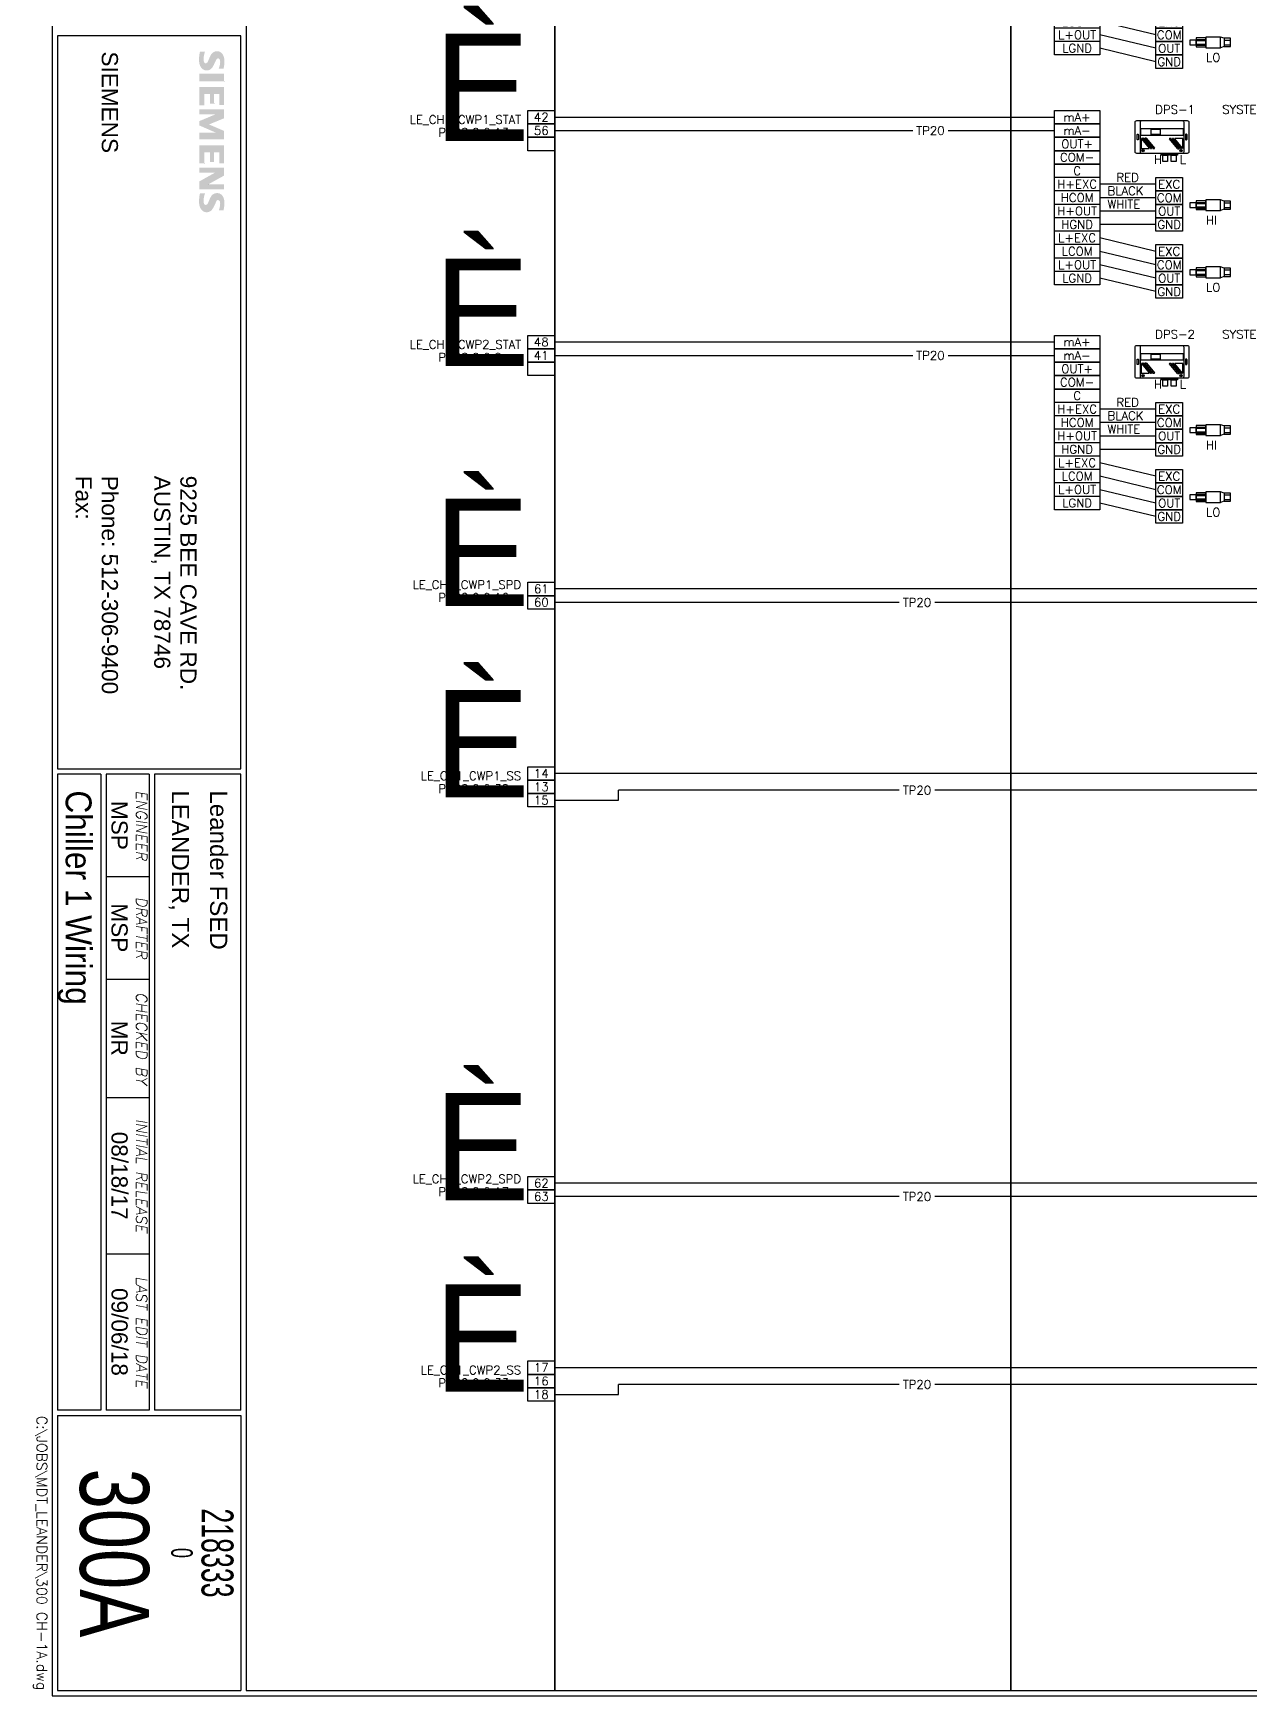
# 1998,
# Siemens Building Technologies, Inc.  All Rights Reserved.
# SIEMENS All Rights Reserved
# Model space of a CAD drawing. Extents: x -2.9 to 15.2, y -6.4 to 18.8.
# Drawn here: x -2.87 to 8.46, y -6.41 to 9.08 of the extents above; entities that cross this region are included whole.
import ezdxf
from ezdxf.enums import TextEntityAlignment as Align

# ---------------------------------------------------------------- set-up
doc = ezdxf.new("R2010")
doc.units = 0
doc.header["$LTSCALE"] = 0.25
doc.header["$MEASUREMENT"] = 0
doc.set_wipeout_variables(frame=1)
doc.layers.get('0').update_dxf_attribs({"linetype": 'CONTINUOUS'})
for name, color, linetype in [('ELECTRIC', 1, 'CONTINUOUS'), ('MECHSYS', 7, 'CONTINUOUS'), ('TITLE', 7, 'CONTINUOUS'), ('TITLE-REV', 7, 'CONTINUOUS'), ('TITLE_TEXT', 7, 'CONTINUOUS')]:
    doc.layers.add(name, color=color, linetype=linetype)
doc.styles.add('ARIAL', font='helv.shx')
doc.styles.add('NEWTXT', font='newtxt')
doc.styles.get("Standard").update_dxf_attribs({"font": 'simplex'})
doc.styles.add('TITLES', font='helv.shx', dxfattribs={"width": 0.75})
doc.styles.add('TITLES-JOBNO', font='helv.shx', dxfattribs={"width": 0.75})
doc.styles.add('TITLES-JOBTITLE', font='simplex.shx')
doc.styles.add('TITLES-SYS', font='helv.shx', dxfattribs={"width": 0.875})

# ---------------------------------------------------------------- blocks, each defined once
blk = doc.blocks.new('SIEMENS')
at = {"layer": 'MECHSYS', "linetype": 'Continuous'}
for points in [[(0.0767, 0.1407), (0.0901, 0.1384), (0.0981, 0.1368), (0.0981, 0.1091), (0.0839, 0.1137), (0.0708, 0.1164), (0.0594, 0.1173), (0.046, 0.1149), (0.0436, 0.1137), (0.0374, 0.1049), (0.0433, 0.0965), (0.051, 0.0926), (0.0773, 0.0799), (0.0906, 0.0723), (0.1003, 0.0635), (0.1064, 0.0536), (0.1091, 0.0426), (0.1091, 0.04), (0.1072, 0.0269), (0.1015, 0.0158), (0.0922, 0.0068), (0.0819, 0.0009), (0.0698, -0.0031), (0.0559, -0.0052), (0.0471, -0.0055), (0.033, -0.0051), (0.0238, -0.0042), (0.0112, -0.0024), (0.0001, 0), (0.0001, 0.0289), (0.0142, 0.0248), (0.0275, 0.0221), (0.0401, 0.0209), (0.0442, 0.0208), (0.0593, 0.023), (0.0669, 0.0294), (0.0679, 0.0344), (0.0614, 0.0439), (0.0582, 0.0455), (0.0289, 0.0579), (0.0162, 0.0648), (0.0068, 0.0731), (0.0049, 0.0754), (-0.0011, 0.087), (-0.0029, 0.0994), (-0.0008, 0.1122), (0.0055, 0.1231), (0.0134, 0.1303), (0.0238, 0.1361), (0.036, 0.14), (0.0501, 0.1418), (0.0565, 0.142), (0.0695, 0.1414)], [(0.1283, -0.0029), (0.1711, -0.0029), (0.1711, 0.1394), (0.1283, 0.1394)], [(0.2455, 0.1131), (0.2455, 0.0816), (0.3007, 0.0816), (0.2455, 0.0816), (0.3007, 0.0816), (0.3007, 0.0579), (0.2455, 0.0579), (0.2455, 0.0247), (0.3104, 0.0247), (0.2455, 0.0247), (0.3104, 0.0247), (0.3104, -0.0029), (0.2043, -0.0029), (0.2043, 0.1394), (0.3091, 0.1394), (0.3091, 0.1131)], [(0.4691, -0.0029), (0.4691, 0.091), (0.4276, -0.0042), (0.4029, -0.0042), (0.363, 0.091), (0.363, -0.0029), (0.3341, -0.0029), (0.3341, 0.1394), (0.3864, 0.1394), (0.4221, 0.0523), (0.4594, 0.1394), (0.5091, 0.1394), (0.5091, -0.0029)], [(0.6389, 0.0579), (0.5838, 0.0579), (0.5838, 0.0247), (0.6484, 0.0247), (0.5838, 0.0247), (0.6484, 0.0247), (0.6484, -0.0029), (0.5422, -0.0029), (0.5422, 0.1394), (0.6471, 0.1394), (0.6471, 0.1131), (0.5838, 0.1131), (0.5838, 0.0816), (0.6389, 0.0816), (0.5838, 0.0816), (0.6389, 0.0816)], [(0.7519, -0.0029), (0.701, 0.0884), (0.701, -0.0029), (0.6721, -0.0029), (0.6721, 0.1394), (0.7188, 0.1394), (0.7685, 0.0497), (0.7685, 0.1394), (0.7974, 0.1394), (0.7974, -0.0029)], [(0.8931, 0.1164), (0.8818, 0.1173), (0.868, 0.1152), (0.8656, 0.114), (0.8594, 0.1049), (0.8623, 0.0981), (0.8733, 0.0926), (0.8996, 0.0799), (0.9125, 0.0727), (0.922, 0.0647), (0.9237, 0.0627), (0.9296, 0.0514), (0.9315, 0.0387), (0.9294, 0.0261), (0.9233, 0.0151), (0.9142, 0.0068), (0.9038, 0.0009), (0.8916, -0.0031), (0.8778, -0.0052), (0.8691, -0.0055), (0.8551, -0.005), (0.8461, -0.0042), (0.8335, -0.0024), (0.8224, 0), (0.8224, 0.0289), (0.8365, 0.0248), (0.8499, 0.0221), (0.8624, 0.0209), (0.8665, 0.0208), (0.8804, 0.0228), (0.8837, 0.0244), (0.8899, 0.0332), (0.8842, 0.0433), (0.8802, 0.0455), (0.8513, 0.0579), (0.8381, 0.065), (0.8288, 0.073), (0.8272, 0.0751), (0.8216, 0.0861), (0.8198, 0.0994), (0.8218, 0.1123), (0.828, 0.1232), (0.836, 0.1306), (0.8464, 0.1363), (0.8587, 0.1401), (0.8729, 0.1418), (0.8788, 0.142), (0.892, 0.1413), (0.8973, 0.1407), (0.91, 0.1386), (0.9204, 0.1368), (0.9204, 0.1091), (0.9062, 0.1137)]]:
    blk.add_hatch(color=134, dxfattribs=at).paths.add_polyline_path(points)
at = {"color": 7}
for p, q in [((0.1711, 0.1394), (0.1711, 0.1394)), ((0.3007, 0.0816), (0.3007, 0.0816)), ((0.6484, 0.0247), (0.6484, 0.0247)), ((0.7685, 0.0497), (0.7685, 0.0497))]:
    blk.add_line(p, q, dxfattribs=at)
blk = doc.blocks.new('TITLBLKVL')
at = {"layer": 'TITLE', "color": 134}
for p, q in [((-2.25, 31.312), (-2.25, -0.063)), ((-2.25, -0.063), (20.062, -0.063))]:
    blk.add_line(p, q, dxfattribs=at)
at = {"layer": 'TITLE'}
for p, q in [((0, 31.25), (0, 0)), ((-2.188, 19.188), (-2.188, 10.688)), ((-0.063, 19.188), (-2.188, 19.188)), ((-0.063, 10.688), (-0.063, 19.188)), ((-2.188, 10.625), (-2.188, 3.25)), ((-2.188, 10.688), (-0.063, 10.688)), ((-1.687, 10.625), (-2.188, 10.625)), ((-1.687, 10.625), (-1.687, 3.25)), ((-1.625, 10.625), (-1.625, 3.25)), ((-1.125, 10.625), (-1.625, 10.625)), ((-1.125, 10.625), (-1.125, 3.25)), ((-1.062, 10.625), (-1.062, 3.25)), ((-0.063, 10.625), (-1.062, 10.625)), ((-0.063, 3.25), (-0.063, 10.625)), ((-1.625, 9.438), (-1.125, 9.438)), ((-1.625, 8.25), (-1.125, 8.25)), ((-1.625, 6.875), (-1.125, 6.875)), ((-1.625, 5.062), (-1.125, 5.062)), ((-1.687, 3.25), (-2.188, 3.25)), ((-2.188, 3.188), (-0.063, 3.188)), ((-2.188, 3.188), (-2.188, 0)), ((-1.125, 3.25), (-1.625, 3.25)), ((-0.063, 3.25), (-1.062, 3.25)), ((-0.063, 3.188), (-0.063, 0)), ((-2.188, 0), (-0.063, 0)), ((0, 0), (20, 0))]:
    blk.add_line(p, q, dxfattribs=at)
at = {"layer": 'MECHSYS', "xscale": 2, "yscale": 2, "zscale": 2, "rotation": 270}
blk.add_blockref('SIEMENS', (-0.536, 19.005), dxfattribs=at)
at = {"layer": 'TITLE', "color": 8, "style": 'TITLES-JOBTITLE', "oblique": 10}
for s, p in [('ENGINEER', (-1.312, 10.031)), ('DRAFTER', (-1.312, 8.844)), ('CHECKED BY', (-1.312, 7.562)), ('INITIAL RELEASE', (-1.312, 5.969)), ('LAST EDIT DATE', (-1.312, 4.156))]:
    blk.add_text(s, height=0.125, rotation=270, dxfattribs=at).set_placement(p, align=Align.BOTTOM_CENTER)
at = {"layer": 'TITLE-REV', "style": 'TITLES-SYS', "width": 0.875}
blk.add_attdef('REVHISTORY', text='', height=0.3, rotation=270, dxfattribs=at).set_placement((-0.37, 31), align=Align.MIDDLE_LEFT)
at = {"layer": 'TITLE_TEXT', "color": 7, "style": 'ARIAL', "width": 0.8}
for tag, p in [('COPY-DATE', (-2.348, 30.103)), ('COPY-NAME', (-2.348, 29.259))]:
    blk.add_attdef(tag, text='', height=0.125, rotation=270, dxfattribs=at).set_placement(p, align=Align.MIDDLE_LEFT)
at = {"layer": 'TITLE_TEXT', "style": 'ARIAL'}
for tag, p in [('BR_DIVISION', (-1.884, 19.009)), ('BR_NAME', (-1.58, 19.009)), ('BR_FAX', (-1.884, 14.088)), ('BR_PHONE', (-1.58, 14.088)), ('BR_COUNTRY', (-1.277, 14.088)), ('BR_CITY', (-0.973, 14.088)), ('BR_ADD2', (-0.67, 14.088)), ('BR_ADD1', (-0.366, 14.088))]:
    blk.add_attdef(tag, text='', height=0.188, rotation=270, dxfattribs=at).set_placement(p, align=Align.MIDDLE_LEFT)
at = {"layer": 'TITLE_TEXT', "style": 'TITLES-SYS', "width": 0.875}
blk.add_attdef('SYSTEM', (-2.094, 10.437), '', height=0.3, rotation=270, dxfattribs=at)
at = {"layer": 'TITLE_TEXT', "style": 'ARIAL', "flags": 8}
for tag, p in [('LOCATION', (-0.762, 10.436)), ('JOB', (-0.319, 10.436))]:
    blk.add_attdef(tag, text='', height=0.2, rotation=270, dxfattribs=at).set_placement(p, align=Align.MIDDLE_LEFT)
at = {"layer": 'TITLE_TEXT', "style": 'ARIAL'}
for tag, p in [('ENGR', (-1.562, 10.031)), ('DR', (-1.562, 8.844)), ('CHECK', (-1.562, 7.562)), ('CDATE', (-1.562, 5.969))]:
    blk.add_attdef(tag, text='', height=0.188, rotation=270, dxfattribs=at).set_placement(p, align=Align.CENTER)
at = {"layer": 'TITLE_TEXT', "style": 'ARIAL', "flags": 8}
blk.add_attdef('EDATE', text='', height=0.188, rotation=270, dxfattribs=at).set_placement((-1.562, 4.156), align=Align.CENTER)
at = {"layer": 'TITLE_TEXT'}
for tag, height, style, width, p in [('DWG', 0.8, 'TITLES', 0.75, (-1.926, 1.594)), ('JOB_NUMBER', 0.37, 'TITLES-JOBNO', 0.6, (-0.518, 1.594)), ('SYSTEM_ID', 0.25, 'TITLES-JOBNO', 0.6, (-0.87, 1.594))]:
    blk.add_attdef(tag, text='', height=height, rotation=270, dxfattribs=dict(at, style=style, width=width)).set_placement(p, align=Align.CENTER)
at = {"layer": 'TITLE_TEXT', "style": 'TITLES-JOBTITLE'}
blk.add_attdef('FULLDWG', text='', height=0.12, rotation=270, dxfattribs=at).set_placement((-2.43, 0), align=Align.RIGHT)
blk = doc.blocks.new('A$C1F7C50A3')
at = {"color": 1, "linetype": 'Continuous'}
for p, q in [((0.002, 1.75), (0.424, 1.75)), ((0.002, 1.625), (0.002, 1.75)), ((0.424, 1.75), (0.424, 1.625)), ((0.002, 1.625), (0.424, 1.625)), ((0.424, 1.625), (0.002, 1.625)), ((0.002, 1.5), (0.002, 1.625)), ((0.424, 1.625), (0.424, 1.5)), ((0.002, 1.5), (0.424, 1.5)), ((0.002, 1.375), (0.002, 1.5)), ((0.424, 1.5), (0.002, 1.5)), ((0.424, 1.5), (0.424, 1.375)), ((0.002, 1.375), (0.424, 1.375)), ((0.424, 1.375), (0.002, 1.375)), ((0.002, 1.25), (0.002, 1.375)), ((0.002, 1.25), (0.424, 1.25)), ((0.424, 1.25), (0.002, 1.25)), ((0.002, 1.125), (0.002, 1.25)), ((0.424, 1.375), (0.424, 1.25)), ((0.424, 1.25), (0.424, 1.125)), ((0.424, 1.125), (0.002, 1.125)), ((0.424, 1.125), (0.002, 1.125)), ((0.424, 1.125), (0.002, 1.125)), ((0.424, 1.125), (0.002, 1.125)), ((0.002, 1), (0.002, 1.125)), ((0.424, 1.125), (0.424, 1)), ((0.424, 1), (0.002, 1)), ((0.424, 1), (0.002, 1)), ((0.002, 0.875), (0.002, 1)), ((0.424, 1), (0.424, 0.875)), ((0.424, 0.875), (0.002, 0.875)), ((0.002, 0.75), (0.002, 0.875)), ((0.424, 0.875), (0.424, 0.75)), ((0.424, 0.75), (0.002, 0.75)), ((0.002, 0.625), (0.002, 0.75)), ((0.424, 0.625), (0.002, 0.625)), ((0.424, 0.625), (0.002, 0.625)), ((0.002, 0.5), (0.002, 0.625)), ((0.424, 0.75), (0.424, 0.625)), ((0.424, 0.625), (0.424, 0.5)), ((0.424, 0.5), (0.002, 0.5)), ((0.424, 0.5), (0.002, 0.5)), ((0.002, 0.375), (0.002, 0.5)), ((0.424, 0.5), (0.424, 0.375)), ((0.424, 0.375), (0.002, 0.375)), ((0.002, 0.25), (0.002, 0.375)), ((0.424, 0.375), (0.424, 0.25)), ((0.424, 0.25), (0.002, 0.25)), ((0.002, 0.125), (0.002, 0.25)), ((0.424, 0.25), (0.424, 0.125)), ((0.424, 0.125), (0.002, 0.125))]:
    blk.add_line(p, q, dxfattribs=at)
at = {"layer": 'ELECTRIC'}
for p, q in [((0.809, 1.486), (0.809, 1.399)), ((0.811, 1.397), (0.883, 1.397)), ((0.813, 1.487), (0.884, 1.4)), ((0.822, 1.488), (0.896, 1.398)), ((0.83, 1.491), (0.823, 1.491)), ((0.832, 1.49), (0.906, 1.4)), ((0.843, 1.488), (0.918, 1.398)), ((0.858, 1.491), (0.845, 1.491)), ((0.86, 1.49), (0.934, 1.4)), ((0.898, 1.397), (0.905, 1.397)), ((0.92, 1.397), (0.933, 1.397)), ((1.148, 1.395), (1.073, 1.485)), ((1.088, 1.488), (1.074, 1.488)), ((1.164, 1.397), (1.089, 1.487)), ((1.176, 1.395), (1.101, 1.485)), ((1.11, 1.488), (1.103, 1.488)), ((1.186, 1.397), (1.111, 1.487)), ((1.195, 1.398), (1.123, 1.485)), ((1.196, 1.488), (1.124, 1.488)), ((1.198, 1.399), (1.198, 1.486)), ((1.149, 1.394), (1.163, 1.394)), ((1.177, 1.394), (1.184, 1.394)), ((0.946, 1.062), (0.424, 1.062)), ((0.946, 0.937), (0.424, 0.937)), ((0.946, 0.812), (0.424, 0.812)), ((0.946, 0.687), (0.424, 0.687)), ((0.946, 0.437), (0.424, 0.563)), ((0.946, 0.312), (0.424, 0.437)), ((0.946, 0.187), (0.424, 0.312)), ((0.946, 0.062), (0.424, 0.187))]:
    blk.add_line(p, q, dxfattribs=at)
blk.add_lwpolyline([(1.011, 1.35), (0.769, 1.35, -0.414214), (0.754, 1.365), (0.754, 1.641, -0.414214), (0.769, 1.656), (1.239, 1.656, -0.414214), (1.254, 1.641), (1.254, 1.365, -0.414214), (1.239, 1.35), (1.135, 1.35)], format="xyb", dxfattribs=at)
for points in [[(0.817, 1.656), (1.191, 1.656, -0.414214), (1.206, 1.641), (1.206, 1.365, -0.414214), (1.191, 1.35), (0.817, 1.35, -0.414214), (0.802, 1.365), (0.802, 1.641, -0.414214)], [(0.785, 1.521), (0.785, 1.483, -0.414214), (0.779, 1.477), (0.777, 1.477, -0.414214), (0.771, 1.483), (0.771, 1.523, -0.414214), (0.777, 1.529), (0.778, 1.529, -0.414214)], [(1.222, 1.521), (1.222, 1.483, 0.414214), (1.228, 1.477), (1.231, 1.477, 0.414214), (1.237, 1.483), (1.237, 1.523, 0.414214), (1.231, 1.529), (1.23, 1.529, 0.414214)]]:
    blk.add_lwpolyline(points, format="xyb", close=True, dxfattribs=at)
for points in [[(0.807, 1.582), (1.201, 1.582), (1.201, 1.518), (0.807, 1.518)], [(0.902, 1.575), (0.986, 1.575), (0.986, 1.527), (0.902, 1.527)], [(0.997, 1.35), (1.07, 1.35), (1.07, 1.335), (0.997, 1.335)], [(1.011, 1.335), (1.056, 1.335), (1.056, 1.275), (1.011, 1.275)], [(1.014, 1.35), (1.053, 1.35), (1.053, 1.335), (1.014, 1.335)], [(1.076, 1.35), (1.149, 1.35), (1.149, 1.335), (1.076, 1.335)], [(1.09, 1.335), (1.135, 1.335), (1.135, 1.275), (1.09, 1.275)], [(1.093, 1.35), (1.131, 1.35), (1.131, 1.335), (1.093, 1.335)], [(0.946, 1.125), (1.196, 1.125), (1.196, 1), (0.946, 1)], [(0.946, 1), (1.196, 1), (1.196, 0.875), (0.946, 0.875)], [(0.946, 0.875), (1.196, 0.875), (1.196, 0.75), (0.946, 0.75)], [(0.946, 0.75), (1.196, 0.75), (1.196, 0.625), (0.946, 0.625)], [(0.946, 0.5), (1.196, 0.5), (1.196, 0.375), (0.946, 0.375)], [(0.946, 0.375), (1.196, 0.375), (1.196, 0.25), (0.946, 0.25)], [(0.946, 0.25), (1.196, 0.25), (1.196, 0.125), (0.946, 0.125)], [(0.946, 0.125), (1.196, 0.125), (1.196, 0), (0.946, 0)]]:
    blk.add_lwpolyline(points, close=True, dxfattribs=at)
blk.add_lwpolyline([(1.09, 1.35), (1.056, 1.35)], dxfattribs=at)
for centre, radius in [((0.827, 1.375), 0.0108), ((0.827, 1.375), 0.00694), ((1.18, 1.375), 0.0108), ((1.18, 1.375), 0.00694)]:
    blk.add_circle(centre, radius, dxfattribs=at)
for centre, start, end in [((0.811, 1.486), 39.7008, 180), ((0.811, 1.399), 180, 270), ((0.823, 1.489), 90, 219.7008), ((0.83, 1.489), 39.7008, 90), ((0.845, 1.489), 90, 219.7008), ((0.858, 1.489), 39.7008, 90), ((0.883, 1.399), 270, 39.7008), ((0.898, 1.399), 219.7008, 270), ((0.905, 1.399), 270, 39.7008), ((0.92, 1.399), 219.7008, 270), ((0.933, 1.399), 270, 39.7008), ((1.074, 1.486), 90, 219.7008), ((1.088, 1.486), 39.7008, 90), ((1.103, 1.486), 90, 219.7008), ((1.11, 1.486), 39.7008, 90), ((1.124, 1.486), 90, 219.7008), ((1.149, 1.396), 219.7008, 270), ((1.163, 1.396), 270, 39.7008), ((1.177, 1.396), 219.7008, 270), ((1.184, 1.396), 270, 39.7008), ((1.196, 1.399), 219.7008, 0), ((1.196, 1.486), 0, 90)]:
    blk.add_arc(centre, 0.00187, start, end, dxfattribs=at)
at = {"layer": 'MECHSYS'}
for p, q in [((1.321, 0.894), (1.413, 0.894)), ((1.321, 0.884), (1.413, 0.884)), ((1.321, 0.851), (1.413, 0.851)), ((1.321, 0.84), (1.413, 0.84)), ((1.584, 0.906), (1.548, 0.917)), ((1.584, 0.829), (1.548, 0.817)), ((1.584, 0.889), (1.641, 0.889)), ((1.584, 0.846), (1.641, 0.846)), ((1.321, 0.269), (1.413, 0.269)), ((1.321, 0.259), (1.413, 0.259)), ((1.321, 0.226), (1.413, 0.226)), ((1.321, 0.215), (1.413, 0.215)), ((1.584, 0.281), (1.548, 0.292)), ((1.584, 0.204), (1.548, 0.192)), ((1.584, 0.264), (1.641, 0.264)), ((1.584, 0.221), (1.641, 0.221))]:
    blk.add_line(p, q, dxfattribs=at)
for points in [[(1.263, 0.889), (1.263, 0.845), (1.321, 0.845), (1.321, 0.889)], [(1.321, 0.909), (1.321, 0.826), (1.413, 0.826), (1.413, 0.909)], [(1.413, 0.917), (1.413, 0.817), (1.548, 0.817), (1.548, 0.917)], [(1.584, 0.906), (1.584, 0.829), (1.641, 0.829), (1.641, 0.906)], [(1.263, 0.264), (1.263, 0.22), (1.321, 0.22), (1.321, 0.264)], [(1.321, 0.284), (1.321, 0.201), (1.413, 0.201), (1.413, 0.284)], [(1.413, 0.292), (1.413, 0.192), (1.548, 0.192), (1.548, 0.292)], [(1.584, 0.281), (1.584, 0.204), (1.641, 0.204), (1.641, 0.281)]]:
    blk.add_lwpolyline(points, close=True, dxfattribs=at)
at = {"color": 1, "linetype": 'Continuous'}
for tag, p in [('TERM1', (0.213, 1.688)), ('TERM2', (0.213, 1.563)), ('TERM3', (0.213, 1.438)), ('TERM4', (0.213, 1.313)), ('TERM5', (0.213, 1.188)), ('TERM7', (0.213, 1.063)), ('TERM8', (0.213, 0.938)), ('TERM9', (0.213, 0.813)), ('TERM10', (0.213, 0.688)), ('TERM11', (0.213, 0.563)), ('TERM12', (0.213, 0.438)), ('TERM13', (0.213, 0.313)), ('TERM14', (0.213, 0.188))]:
    blk.add_attdef(tag, text='', height=0.08, dxfattribs=at).set_placement(p, align=Align.MIDDLE)
at = {"layer": 'ELECTRIC'}
for s, p in [('H', (0.929, 1.254)), ('L', (1.17, 1.254)), ('HI', (1.414, 0.687)), ('LO', (1.414, 0.062))]:
    blk.add_text(s, height=0.08, dxfattribs=at).set_placement(p)
for s, p in [('EXC', (1.071, 1.062)), ('COM', (1.071, 0.937)), ('OUT', (1.071, 0.812)), ('GND', (1.071, 0.687)), ('EXC', (1.071, 0.437)), ('COM', (1.071, 0.312)), ('OUT', (1.071, 0.187)), ('GND', (1.071, 0.062))]:
    blk.add_text(s, height=0.08, dxfattribs=at).set_placement(p, align=Align.MIDDLE_CENTER)
blk = doc.blocks.new('_SYSPTAI')
at = {"color": 1, "linetype": 'Continuous'}
for p, q in [((-0.25, 0.375), (0, 0.375)), ((-0.25, 0.25), (-0.25, 0.375)), ((0, 0.375), (0, 0.25)), ((-0.25, 0.25), (0, 0.25)), ((0, 0.25), (-0.25, 0.25)), ((-0.25, 0.125), (-0.25, 0.25)), ((0, 0.25), (0, 0.125)), ((-0.25, 0.125), (0, 0.125)), ((0, 0.125), (-0.25, 0.125)), ((-0.25, 0), (-0.25, 0.125)), ((0, 0), (-0.25, 0)), ((0, 0.125), (0, 0))]:
    blk.add_line(p, q, dxfattribs=at)
at = {"color": 7, "linetype": 'Continuous', "style": 'NEWTXT', "flags": 8}
blk.add_attdef('%%200', (-1.125, 0.09), '', height=1, dxfattribs=at)
at = {"color": 4, "linetype": 'Continuous', "flags": 8}
blk.add_attdef('PTNAME', text='', height=0.08, dxfattribs=at).set_placement((-0.313, 0.25), align=Align.RIGHT)
at = {"color": 1, "linetype": 'Continuous'}
for tag, p in [('TERM1', (-0.126, 0.313)), ('TERM2', (-0.126, 0.188)), ('TERM3', (-0.126, 0.063))]:
    blk.add_attdef(tag, text='', height=0.08, dxfattribs=at).set_placement(p, align=Align.MIDDLE)
at = {"color": 7, "linetype": 'Continuous', "flags": 8}
for tag, p in [('T', (-1.085, 0.13)), ('CC', (-0.965, 0.13)), ('L', (-0.765, 0.13)), ('SS', (-0.655, 0.13)), ('PP', (-0.445, 0.13))]:
    blk.add_attdef(tag, p, '', height=0.08, dxfattribs=at)
blk.add_attdef('POINFUNC', text='', height=0.08, dxfattribs=at).set_placement((-0.312, 0.011), align=Align.RIGHT)
blk = doc.blocks.new('_SYSPTAO')
at = {"color": 1, "linetype": 'Continuous'}
for p, q in [((-0.25, 0.125), (-0.25, 0.25)), ((-0.25, 0.25), (0, 0.25)), ((0, 0.25), (0, 0.125)), ((-0.25, 0), (-0.25, 0.125)), ((0, 0.125), (-0.25, 0.125)), ((-0.25, 0.125), (0, 0.125)), ((0, 0), (-0.25, 0)), ((0, 0.125), (0, 0))]:
    blk.add_line(p, q, dxfattribs=at)
at = {"color": 7, "linetype": 'Continuous', "style": 'NEWTXT', "flags": 8}
blk.add_attdef('%%200', (-1.125, 0.028), '', height=1, dxfattribs=at)
at = {"color": 4, "linetype": 'Continuous', "flags": 8}
blk.add_attdef('PTNAME', text='', height=0.08, dxfattribs=at).set_placement((-0.313, 0.188), align=Align.RIGHT)
at = {"color": 1, "linetype": 'Continuous'}
for tag, p in [('TERM1', (-0.126, 0.188)), ('TERM2', (-0.126, 0.063))]:
    blk.add_attdef(tag, text='', height=0.08, dxfattribs=at).set_placement(p, align=Align.MIDDLE)
at = {"color": 7, "linetype": 'Continuous', "flags": 8}
for tag, p in [('T', (-1.085, 0.068)), ('CC', (-0.965, 0.068)), ('L', (-0.765, 0.068)), ('SS', (-0.655, 0.068)), ('PP', (-0.445, 0.068))]:
    blk.add_attdef(tag, p, '', height=0.08, dxfattribs=at)
blk.add_attdef('POINFUNC', text='', height=0.08, dxfattribs=at).set_placement((-0.312, -0.051), align=Align.RIGHT)
blk = doc.blocks.new('_SYSPTDO')
at = {"color": 1, "linetype": 'Continuous'}
for p, q in [((-0.25, 0.25), (-0.25, 0.375)), ((-0.25, 0.375), (0, 0.375)), ((0, 0.375), (0, 0.25)), ((-0.25, 0.125), (-0.25, 0.25)), ((0, 0.25), (-0.25, 0.25)), ((-0.25, 0.25), (0, 0.25)), ((0, 0.25), (0, 0.125)), ((-0.25, 0), (-0.25, 0.125)), ((0, 0.125), (-0.25, 0.125)), ((-0.25, 0.125), (0, 0.125)), ((0, 0), (-0.25, 0)), ((0, 0.125), (0, 0))]:
    blk.add_line(p, q, dxfattribs=at)
at = {"color": 7, "linetype": 'Continuous', "style": 'NEWTXT', "flags": 8}
blk.add_attdef('%%200', (-1.125, 0.09), '', height=1, dxfattribs=at)
at = {"color": 4, "linetype": 'Continuous', "flags": 8}
blk.add_attdef('PTNAME', text='', height=0.08, dxfattribs=at).set_placement((-0.313, 0.25), align=Align.RIGHT)
at = {"color": 1, "linetype": 'Continuous'}
for tag, p in [('TERM1', (-0.126, 0.313)), ('TERM2', (-0.126, 0.188)), ('TERM3', (-0.126, 0.063))]:
    blk.add_attdef(tag, text='', height=0.08, dxfattribs=at).set_placement(p, align=Align.MIDDLE)
at = {"color": 7, "linetype": 'Continuous', "flags": 8}
for tag, p in [('T', (-1.085, 0.13)), ('CC', (-0.965, 0.13)), ('L', (-0.765, 0.13)), ('SS', (-0.655, 0.13)), ('PP', (-0.445, 0.13))]:
    blk.add_attdef(tag, p, '', height=0.08, dxfattribs=at)
blk.add_attdef('POINFUNC', text='', height=0.08, dxfattribs=at).set_placement((-0.312, 0.011), align=Align.RIGHT)

msp = doc.modelspace()

# ---------------------------------------------------------------- linework, layer by layer
at = {"color": 1}
for p, q in [((1.984, 8.3), (6.64, 8.3)), ((1.984, 8.175), (6.64, 8.175)), ((1.984, 6.206), (6.64, 6.206)), ((1.984, 6.081), (6.64, 6.081))]:
    msp.add_line(p, q, dxfattribs=at)
for points in [[(1.984, 18.738, 0.015, 0.015, 0), (1.984, -6.356, 0.015, 0.015, 0)], [(6.234, 18.738, 0.015, 0.015, 0), (6.234, -6.356, 0.015, 0.015, 0)]]:
    msp.add_lwpolyline(points, format="xyseb")
at = {"layer": 'ELECTRIC'}
for p, q in [((12.578, 3.905), (1.984, 3.905)), ((12.578, 3.78), (1.984, 3.78)), ((12.067, 2.186), (1.984, 2.186)), ((12.005, 2.03), (2.578, 2.03)), ((2.578, 1.936), (2.578, 2.03)), ((1.984, 1.936), (2.578, 1.936)), ((12.578, -1.631), (1.984, -1.631)), ((12.578, -1.756), (1.984, -1.756)), ((12.067, -3.35), (1.984, -3.35)), ((12.005, -3.506), (2.578, -3.506)), ((2.578, -3.6), (2.578, -3.506)), ((1.984, -3.6), (2.578, -3.6))]:
    msp.add_line(p, q, dxfattribs=at)

# ---------------------------------------------------------------- block references
for p in [(6.638, 8.755), (6.638, 6.613), (6.638, 4.518)]:
    msp.add_blockref('A$C1F7C50A3', p, dxfattribs=at).add_auto_attribs({'TERM8': 'HCOM', 'TERM7': 'H+EXC', 'TERM5': 'C', 'TERM4': 'COM-', 'TERM3': 'OUT+', 'TERM2': 'mA-', 'TERM1': 'mA+', 'TERM10': 'HGND', 'TERM9': 'H+OUT', 'TERM11': 'L+EXC', 'TERM12': 'LCOM', 'TERM13': 'L+OUT', 'TERM14': 'LGND'})
ref = msp.add_blockref('_SYSPTDO', (1.984, 1.874), dxfattribs=at)
ref.add_attrib('PTNAME', 'LE_CH1_CWP1_SS', dxfattribs={"layer": '0', "color": 4, "linetype": 'Continuous', "height": 0.08, "flags": 8}).set_placement((1.671, 2.124), align=Align.RIGHT)
ref.add_attrib('T', 'PXC2:0.0.32', (0.899, 2.004), dxfattribs={"layer": '0', "color": 7, "linetype": 'Continuous', "height": 0.08, "flags": 8})
ref.add_attrib('%%200', '%%200', (0.859, 1.964), dxfattribs={"layer": '0', "color": 7, "linetype": 'Continuous', "height": 1, "style": 'NEWTXT', "flags": 8})
ref.add_attrib('TERM1', '14', dxfattribs={"layer": '0', "color": 1, "linetype": 'Continuous', "height": 0.08}).set_placement((1.858, 2.187), align=Align.MIDDLE)
ref.add_attrib('TERM2', '13', dxfattribs={"layer": '0', "color": 1, "linetype": 'Continuous', "height": 0.08}).set_placement((1.858, 2.062), align=Align.MIDDLE)
ref.add_attrib('TERM3', '15', dxfattribs={"layer": '0', "color": 1, "linetype": 'Continuous', "height": 0.08}).set_placement((1.858, 1.937), align=Align.MIDDLE)
ref = msp.add_blockref('_SYSPTDO', (1.984, -3.662), dxfattribs=at)
ref.add_attrib('PTNAME', 'LE_CH1_CWP2_SS', dxfattribs={"layer": '0', "color": 4, "linetype": 'Continuous', "height": 0.08, "flags": 8}).set_placement((1.671, -3.412), align=Align.RIGHT)
ref.add_attrib('T', 'PXC2:0.0.33', (0.899, -3.532), dxfattribs={"layer": '0', "color": 7, "linetype": 'Continuous', "height": 0.08, "flags": 8})
ref.add_attrib('%%200', '%%200', (0.859, -3.572), dxfattribs={"layer": '0', "color": 7, "linetype": 'Continuous', "height": 1, "style": 'NEWTXT', "flags": 8})
ref.add_attrib('TERM1', '17', dxfattribs={"layer": '0', "color": 1, "linetype": 'Continuous', "height": 0.08}).set_placement((1.858, -3.349), align=Align.MIDDLE)
ref.add_attrib('TERM2', '16', dxfattribs={"layer": '0', "color": 1, "linetype": 'Continuous', "height": 0.08}).set_placement((1.858, -3.474), align=Align.MIDDLE)
ref.add_attrib('TERM3', '18', dxfattribs={"layer": '0', "color": 1, "linetype": 'Continuous', "height": 0.08}).set_placement((1.858, -3.599), align=Align.MIDDLE)
at = {"layer": 'MECHSYS'}
ref = msp.add_blockref('TITLBLKVL', (-0.891, -6.356), dxfattribs=dict(at, xscale=0.8033, yscale=0.8033, zscale=0.8033))
ref.add_attrib('JOB', 'Leander FSED', dxfattribs={"layer": 'TITLE_TEXT', "height": 0.16066, "rotation": 270, "style": 'ARIAL'}).set_placement((-1.147, 2.028), align=Align.MIDDLE_LEFT)
ref.add_attrib('LOCATION', 'LEANDER, TX', dxfattribs={"layer": 'TITLE_TEXT', "height": 0.16066, "rotation": 270, "style": 'ARIAL'}).set_placement((-1.503, 2.028), align=Align.MIDDLE_LEFT)
ref.add_attrib('JOB_NUMBER', '218333', dxfattribs={"layer": 'TITLE_TEXT', "height": 0.2972, "rotation": 270, "style": 'TITLES-JOBNO', "width": 0.6}).set_placement((-1.307, -5.076), align=Align.CENTER)
ref.add_attrib('DWG', '300A', dxfattribs={"layer": 'TITLE_TEXT', "height": 0.6426, "rotation": 270, "style": 'TITLES', "width": 0.75}).set_placement((-2.439, -5.076), align=Align.CENTER)
ref.add_attrib('SYSTEM', 'Chiller 1 Wiring', (-2.573, 2.028), dxfattribs={"layer": 'TITLE_TEXT', "height": 0.24099, "rotation": 270, "style": 'TITLES-SYS', "width": 0.875})
ref.add_attrib('SYSTEM_ID', '0', dxfattribs={"layer": 'TITLE_TEXT', "height": 0.201, "rotation": 270, "style": 'TITLES-JOBNO', "width": 0.6}).set_placement((-1.59, -5.076), align=Align.CENTER)
ref.add_attrib('FULLDWG', 'C:\\JOBS\\MDT_LEANDER\\300 CH-1A.dwg', dxfattribs={"layer": 'TITLE_TEXT', "height": 0.0964, "rotation": 270, "style": 'TITLES-JOBTITLE'}).set_placement((-2.843, -6.356), align=Align.RIGHT)
ref.add_attrib('BR_NAME', 'SIEMENS', dxfattribs={"layer": 'TITLE_TEXT', "height": 0.1506, "rotation": 270, "style": 'ARIAL'}).set_placement((-2.161, 8.913), align=Align.MIDDLE_LEFT)
ref.add_attrib('BR_ADD2', '9225 BEE CAVE RD.', dxfattribs={"layer": 'TITLE_TEXT', "height": 0.15062, "rotation": 270, "style": 'ARIAL'}).set_placement((-1.429, 4.96), align=Align.MIDDLE_LEFT)
ref.add_attrib('BR_CITY', 'AUSTIN, TX 78746', dxfattribs={"layer": 'TITLE_TEXT', "height": 0.15062, "rotation": 270, "style": 'ARIAL'}).set_placement((-1.673, 4.96), align=Align.MIDDLE_LEFT)
ref.add_attrib('BR_PHONE', 'Phone: 512-306-9400', dxfattribs={"layer": 'TITLE_TEXT', "height": 0.15062, "rotation": 270, "style": 'ARIAL'}).set_placement((-2.161, 4.96), align=Align.MIDDLE_LEFT)
ref.add_attrib('BR_FAX', 'Fax: ', dxfattribs={"layer": 'TITLE_TEXT', "height": 0.1506, "rotation": 270, "style": 'ARIAL'}).set_placement((-2.405, 4.96), align=Align.MIDDLE_LEFT)
ref.add_attrib('ENGR', 'MSP', dxfattribs={"layer": 'TITLE_TEXT', "height": 0.1506, "rotation": 270, "style": 'ARIAL'}).set_placement((-2.146, 1.702), align=Align.CENTER)
ref.add_attrib('DR', 'MSP', dxfattribs={"layer": 'TITLE_TEXT', "height": 0.1506, "rotation": 270, "style": 'ARIAL'}).set_placement((-2.146, 0.748), align=Align.CENTER)
ref.add_attrib('CHECK', 'MR', dxfattribs={"layer": 'TITLE_TEXT', "height": 0.1506, "rotation": 270, "style": 'ARIAL'}).set_placement((-2.146, -0.281), align=Align.CENTER)
ref.add_attrib('CDATE', '08/18/17', dxfattribs={"layer": 'TITLE_TEXT', "height": 0.1506, "rotation": 270, "style": 'ARIAL'}).set_placement((-2.146, -1.561), align=Align.CENTER)
ref.add_attrib('EDATE', '09/06/18', dxfattribs={"layer": 'TITLE_TEXT', "height": 0.1506, "rotation": 270, "style": 'ARIAL'}).set_placement((-2.146, -3.017), align=Align.CENTER)
ref = msp.add_blockref('_SYSPTAI', (1.984, 7.988), dxfattribs=at)
ref.add_attrib('PTNAME', 'LE_CH1_CWP1_STAT', dxfattribs={"layer": '0', "color": 4, "linetype": 'Continuous', "height": 0.08, "flags": 8}).set_placement((1.671, 8.238), align=Align.RIGHT)
ref.add_attrib('T', 'PXC2:0.0.13', (0.899, 8.118), dxfattribs={"layer": '0', "color": 7, "linetype": 'Continuous', "height": 0.08, "flags": 8})
ref.add_attrib('%%200', '%%200', (0.859, 8.078), dxfattribs={"layer": '0', "color": 7, "linetype": 'Continuous', "height": 1, "style": 'NEWTXT', "flags": 8})
ref.add_attrib('TERM1', '42', dxfattribs={"layer": '0', "color": 1, "linetype": 'Continuous', "height": 0.08}).set_placement((1.858, 8.301), align=Align.MIDDLE)
ref.add_attrib('TERM2', '56', dxfattribs={"layer": '0', "color": 1, "linetype": 'Continuous', "height": 0.08}).set_placement((1.858, 8.176), align=Align.MIDDLE)
ref = msp.add_blockref('_SYSPTAI', (1.984, 5.893), dxfattribs=at)
ref.add_attrib('PTNAME', 'LE_CH1_CWP2_STAT', dxfattribs={"layer": '0', "color": 4, "linetype": 'Continuous', "height": 0.08, "flags": 8}).set_placement((1.671, 6.143), align=Align.RIGHT)
ref.add_attrib('T', 'PXC2:0.0.8', (0.899, 6.023), dxfattribs={"layer": '0', "color": 7, "linetype": 'Continuous', "height": 0.08, "flags": 8})
ref.add_attrib('%%200', '%%200', (0.859, 5.983), dxfattribs={"layer": '0', "color": 7, "linetype": 'Continuous', "height": 1, "style": 'NEWTXT', "flags": 8})
ref.add_attrib('TERM1', '48', dxfattribs={"layer": '0', "color": 1, "linetype": 'Continuous', "height": 0.08}).set_placement((1.858, 6.206), align=Align.MIDDLE)
ref.add_attrib('TERM2', '41', dxfattribs={"layer": '0', "color": 1, "linetype": 'Continuous', "height": 0.08}).set_placement((1.858, 6.081), align=Align.MIDDLE)
ref = msp.add_blockref('_SYSPTAO', (1.984, 3.717), dxfattribs=at)
ref.add_attrib('PTNAME', 'LE_CH1_CWP1_SPD', dxfattribs={"layer": '0', "color": 4, "linetype": 'Continuous', "height": 0.08, "flags": 8}).set_placement((1.671, 3.905), align=Align.RIGHT)
ref.add_attrib('T', 'PXC2:0.0.16', (0.899, 3.785), dxfattribs={"layer": '0', "color": 7, "linetype": 'Continuous', "height": 0.08, "flags": 8})
ref.add_attrib('%%200', '%%200', (0.859, 3.745), dxfattribs={"layer": '0', "color": 7, "linetype": 'Continuous', "height": 1, "style": 'NEWTXT', "flags": 8})
ref.add_attrib('TERM1', '61', dxfattribs={"layer": '0', "color": 1, "linetype": 'Continuous', "height": 0.08}).set_placement((1.858, 3.906), align=Align.MIDDLE)
ref.add_attrib('TERM2', '60', dxfattribs={"layer": '0', "color": 1, "linetype": 'Continuous', "height": 0.08}).set_placement((1.858, 3.781), align=Align.MIDDLE)
ref = msp.add_blockref('_SYSPTAO', (1.984, -1.819), dxfattribs=at)
ref.add_attrib('PTNAME', 'LE_CH1_CWP2_SPD', dxfattribs={"layer": '0', "color": 4, "linetype": 'Continuous', "height": 0.08, "flags": 8}).set_placement((1.671, -1.631), align=Align.RIGHT)
ref.add_attrib('T', 'PXC2:0.0.17', (0.899, -1.751), dxfattribs={"layer": '0', "color": 7, "linetype": 'Continuous', "height": 0.08, "flags": 8})
ref.add_attrib('%%200', '%%200', (0.859, -1.791), dxfattribs={"layer": '0', "color": 7, "linetype": 'Continuous', "height": 1, "style": 'NEWTXT', "flags": 8})
ref.add_attrib('TERM1', '62', dxfattribs={"layer": '0', "color": 1, "linetype": 'Continuous', "height": 0.08}).set_placement((1.858, -1.63), align=Align.MIDDLE)
ref.add_attrib('TERM2', '63', dxfattribs={"layer": '0', "color": 1, "linetype": 'Continuous', "height": 0.08}).set_placement((1.858, -1.755), align=Align.MIDDLE)

# ---------------------------------------------------------------- texts
for s, p in [('DPS-1', (7.578, 8.332)), ('SYSTEM DIFF. PRESSURE', (8.203, 8.332)), ('RED', (7.217, 7.699)), ('BLACK', (7.134, 7.574)), ('WHITE', (7.134, 7.449)), ('DPS-2', (7.578, 6.237)), ('SYSTEM DIFF. PRESSURE', (8.203, 6.237)), ('RED', (7.217, 5.604)), ('WHITE', (7.134, 5.354)), ('BLACK', (7.134, 5.479))]:
    msp.add_text(s, height=0.08).set_placement(p)

# ---------------------------------------------------------------- next in the draw order: texts
at = {"layer": 'ELECTRIC', "char_height": 0.08, "width": 0.32681, "attachment_point": 5, "bg_fill": 3, "box_fill_scale": 1, "bg_fill_color": 256, "bg_fill_transparency": 3932447}
for insert in [(5.484, 8.175), (5.484, 6.081), (5.359, 3.78), (5.359, 2.03), (5.359, -1.756), (5.359, -3.506)]:
    msp.add_mtext('TP20', dxfattribs=dict(at, insert=insert))

# ---------------------------------------------------------------- next in the draw order: wipeouts: each hides what was drawn before it
for points in [[(6.441, 3.384), (6.777, 3.384), (6.777, 3.52), (6.441, 3.52)], [(6.441, -2.152), (6.777, -2.152), (6.777, -2.016), (6.441, -2.016)]]:
    msp.add_wipeout(points).dxf.layer = 'ELECTRIC'

doc.saveas('drawing.dxf')
